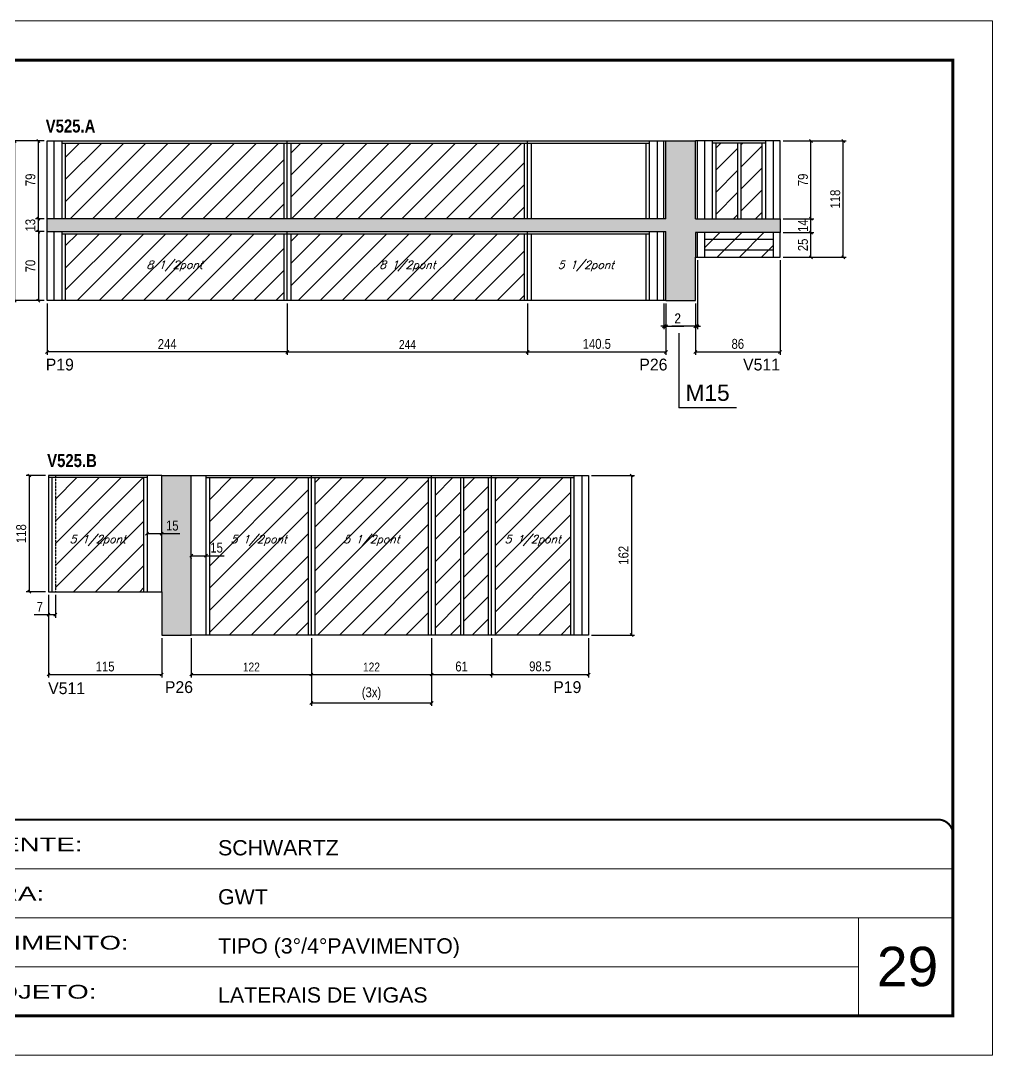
# Model space of a CAD drawing. Extents: x 13154 to 22413, y 1253 to 30260.
# Drawn here: x 13653 to 14639, y 20779 to 21829 of the extents above; entities that cross this region are included whole.
import ezdxf

# ---------------------------------------------------------------- set-up
doc = ezdxf.new("R2010")
doc.units = 0
for name, pattern in [('CONTINUO', [0]), ('DASHED', [0.75, 0.5, -0.25]), ('HIDDEN', [0.375, 0.25, -0.125])]:
    doc.linetypes.add(name, pattern=pattern)
for name, color, linetype in [('5', 5, 'Continuous'), ('COTA', 241, 'Continuous'), ('NOMENCLATURA', 7, 'Continuous'), ('Painéis', 200, 'Continuous'), ('SARR_2.2x7', 40, 'Continuous'), ('SARR_3.5x7', 81, 'Continuous'), ('texto', 7, 'Continuous')]:
    doc.layers.add(name, color=color, linetype=linetype)
for name, color, linetype, lineweight in [('CARIMBO', 255, 'Continuous', 9), ('Folhas', 255, 'Continuous', 9), ('Hachura', 251, 'Continuous', 9), ('SARRAFO DE PRESSAO', 251, 'DASHED', 9)]:
    doc.layers.add(name, color=color, linetype=linetype, lineweight=lineweight)
doc.styles.add('ARIAL', font='arial.ttf')
doc.styles.add('COTA TECNICA', font='techl___.ttf', dxfattribs={"height": 10})
doc.styles.add('COTA TECNICA-50', font='techl___.ttf', dxfattribs={"height": 9})
doc.styles.add('Romans', font='romans.shx')
doc.styles.add('ROMAS860', font='ROMAS860.SHX')
doc.styles.get("Standard").update_dxf_attribs({"font": 'arial.ttf'})
doc.styles.add('TECNICA', font='techb___.ttf', dxfattribs={"height": 10})
doc.styles.add('Tecnologia', font='')
doc.styles.get('Tecnologia').set_extended_font_data('Forgotten Futurist')
doc.dimstyles.new('COTA PAINEL-50', dxfattribs={"dimtxt": 9, "dimasz": 3, "dimexe": 3, "dimexo": 3, "dimgap": 3, "dimtad": 1, "dimdec": 1, "dimzin": 12, "dimdsep": 46, "dimtxsty": 'COTA TECNICA-50', "dimblk1": 'OBLIQUE', "dimblk2": 'OBLIQUE', "dimsah": 1, "dimcen": 0.9, "dimclrd": 4, "dimclre": 4, "dimclrt": 240, "dimadec": 1, "dimazin": 3, "dimtfac": 1, "dimtdec": 1, "dimtmove": 0, "dimatfit": 3, "dimfxl": 1, "dimtolj": 1, "dimtzin": 12, "dimarcsym": 0})
doc.dimstyles.new('PAINEL', dxfattribs={"dimtxt": 10, "dimasz": 3, "dimexe": 3, "dimexo": 3, "dimgap": 3, "dimtad": 1, "dimdec": 1, "dimzin": 12, "dimdsep": 46, "dimtxsty": 'COTA TECNICA', "dimblk1": 'OBLIQUE', "dimblk2": 'OBLIQUE', "dimsah": 1, "dimcen": 0.9, "dimclrd": 4, "dimclre": 4, "dimclrt": 240, "dimadec": 1, "dimazin": 3, "dimtfac": 1, "dimtdec": 1, "dimtmove": 0, "dimatfit": 3, "dimfxl": 1, "dimtolj": 1, "dimtzin": 12, "dimarcsym": 0})

# ---------------------------------------------------------------- blocks, each defined once
blk = doc.blocks.new('9999999999')
at = {"color": 30, "linetype": 'CONTINUO'}
for p, q in [((98564.6, 34379.6), (99584, 34379.6)), ((98564.6, 34329.8), (99488, 34329.8)), ((99584, 34329.8), (99488, 34329.8)), ((99488, 34329.8), (99488, 34230.2)), ((98564.6, 34280), (99488, 34280))]:
    blk.add_line(p, q, dxfattribs=at)
at = {"color": 30, "linetype": 'CONTINUO', "const_width": 2}
blk.add_lwpolyline([(99584, 34230.2), (99584, 34414.4, 0.414214), (99569, 34429.4), (98229, 34429.4, 0.414214), (98214, 34414.4), (98214, 34245.2, 0.414214), (98229, 34230.2), (99584, 34230.2)], format="xyb", dxfattribs=at)
at = {"layer": 'Folhas'}
blk.add_lwpolyline([(98139, 34190.2), (99624, 34190.2), (99624, 35240.2), (98139, 35240.2)], close=True, dxfattribs=at)
at = {"layer": 'Folhas', "color": 30, "const_width": 3}
blk.add_lwpolyline([(98214, 34230.2), (99584, 34230.2), (99584, 35200.2), (98214, 35200.2)], close=True, dxfattribs=at)
at = {"color": 7, "linetype": 'Continuous', "ltscale": 5, "style": 'ARIAL'}
for s, height, p in [('SCHWARTZ', 15.48, (98837.7, 34393.1)), ('GWT', 15.48, (98837.7, 34343.3)), ('TIPO (3°/4°PAVIMENTO)', 15.483, (98837.7, 34293.5)), ('LATERAIS DE VIGAS', 15.483, (98837.7, 34243.7))]:
    blk.add_text(s, height=height, dxfattribs=at).set_placement(p)
at = {"layer": 'Folhas', "color": 7, "style": 'Tecnologia', "width": 1.5}
for s, p in [('CLIENTE:', (98573.7, 34397.2)), ('OBRA:', (98573.7, 34347.3)), ('PAVIMENTO:', (98573.7, 34297.5)), ('PROJETO:', (98573.7, 34247.7))]:
    blk.add_text(s, height=14, dxfattribs=at).set_placement(p)
blk = doc.blocks.new('_Oblique')
at = {"color": 0, "linetype": 'ByBlock', "lineweight": -2}
blk.add_line((-0.5, -0.5), (0.5, 0.5), dxfattribs=at)
blk = doc.blocks.new('*D695')
at = {"layer": 'COTA', "color": 4, "linetype": 'ByBlock', "lineweight": -2, "transparency": 16777216}
for p, q in [((13923.4, 21542.1), (13923.4, 21490)), ((14167.4, 21542.1), (14167.4, 21490)), ((13923.4, 21493), (14167.4, 21493))]:
    blk.add_line(p, q, dxfattribs=at)
at = {"layer": 'Defpoints', "color": 0, "linetype": 'ByBlock', "transparency": 16777216}
for p in [(13923.4, 21545.1), (14167.4, 21545.1), (14167.4, 21493)]:
    blk.add_point(p, dxfattribs=at)
at = {"layer": 'COTA', "color": 4, "linetype": 'ByBlock', "lineweight": -2, "transparency": 16777216, "xscale": 3, "yscale": 3, "zscale": 3, "rotation": 180}
blk.add_blockref('_Oblique', (13923.4, 21493), dxfattribs=at)
at = {"layer": 'COTA', "color": 4, "linetype": 'ByBlock', "lineweight": -2, "transparency": 16777216, "xscale": 3, "yscale": 3, "zscale": 3}
blk.add_blockref('_Oblique', (14167.4, 21493), dxfattribs=at)
at = {"layer": 'COTA', "color": 240, "linetype": 'ByBlock', "transparency": 16777216, "insert": (14045.4, 21500.5), "char_height": 9, "attachment_point": 5, "style": 'COTA TECNICA-50'}
blk.add_mtext('\\A1;244', dxfattribs=at)
blk = doc.blocks.new('*D719')
at = {"layer": 'COTA', "color": 4, "linetype": 'ByBlock', "lineweight": -2, "transparency": 16777216}
for p, q in [((13679.4, 21542.1), (13679.4, 21490)), ((13923.4, 21542.1), (13923.4, 21490)), ((13923.4, 21493), (13679.4, 21493))]:
    blk.add_line(p, q, dxfattribs=at)
at = {"layer": 'Defpoints', "color": 0, "linetype": 'ByBlock', "transparency": 16777216}
for p in [(13679.4, 21545.1), (13923.4, 21545.1), (13679.4, 21493)]:
    blk.add_point(p, dxfattribs=at)
at = {"layer": 'COTA', "color": 4, "linetype": 'ByBlock', "lineweight": -2, "transparency": 16777216, "xscale": 3, "yscale": 3, "zscale": 3, "rotation": 180}
blk.add_blockref('_Oblique', (13679.4, 21493), dxfattribs=at)
at = {"layer": 'COTA', "color": 4, "linetype": 'ByBlock', "lineweight": -2, "transparency": 16777216, "xscale": 3, "yscale": 3, "zscale": 3}
blk.add_blockref('_Oblique', (13923.4, 21493), dxfattribs=at)
at = {"layer": 'COTA', "color": 240, "linetype": 'ByBlock', "transparency": 16777216, "insert": (13801.4, 21501), "char_height": 10, "attachment_point": 5, "style": 'COTA TECNICA'}
blk.add_mtext('\\A1;244', dxfattribs=at)
blk = doc.blocks.new('*D720')
at = {"layer": 'COTA', "color": 4, "linetype": 'ByBlock', "lineweight": -2, "transparency": 16777216}
for p, q in [((14167.4, 21542.1), (14167.4, 21490)), ((14307.9, 21542.1), (14307.9, 21490)), ((14167.4, 21493), (14307.9, 21493))]:
    blk.add_line(p, q, dxfattribs=at)
at = {"layer": 'Defpoints', "color": 0, "linetype": 'ByBlock', "transparency": 16777216}
for p in [(14167.4, 21545.1), (14307.9, 21545.1), (14307.9, 21493)]:
    blk.add_point(p, dxfattribs=at)
at = {"layer": 'COTA', "color": 4, "linetype": 'ByBlock', "lineweight": -2, "transparency": 16777216, "xscale": 3, "yscale": 3, "zscale": 3, "rotation": 180}
blk.add_blockref('_Oblique', (14167.4, 21493), dxfattribs=at)
at = {"layer": 'COTA', "color": 4, "linetype": 'ByBlock', "lineweight": -2, "transparency": 16777216, "xscale": 3, "yscale": 3, "zscale": 3}
blk.add_blockref('_Oblique', (14307.9, 21493), dxfattribs=at)
at = {"layer": 'COTA', "color": 240, "linetype": 'ByBlock', "transparency": 16777216, "insert": (14237.7, 21501.1), "char_height": 10, "attachment_point": 5, "style": 'COTA TECNICA'}
blk.add_mtext('\\A1;140.5', dxfattribs=at)
blk = doc.blocks.new('*D721')
at = {"layer": 'COTA', "color": 4, "lineweight": -2, "transparency": 16777216}
for p, q in [((14423.9, 21586.1), (14423.9, 21490)), ((14337.9, 21542.1), (14337.9, 21490)), ((14337.9, 21493), (14423.9, 21493))]:
    blk.add_line(p, q, dxfattribs=at)
at = {"layer": 'Defpoints', "color": 0, "transparency": 16777216}
for p in [(14423.9, 21589.1), (14337.9, 21545.1), (14423.9, 21493)]:
    blk.add_point(p, dxfattribs=at)
at = {"layer": 'COTA', "color": 4, "lineweight": -2, "transparency": 16777216, "xscale": 3, "yscale": 3, "zscale": 3, "rotation": 180}
blk.add_blockref('_Oblique', (14337.9, 21493), dxfattribs=at)
at = {"layer": 'COTA', "color": 4, "lineweight": -2, "transparency": 16777216, "xscale": 3, "yscale": 3, "zscale": 3}
blk.add_blockref('_Oblique', (14423.9, 21493), dxfattribs=at)
at = {"layer": 'COTA', "color": 240, "transparency": 16777216, "insert": (14380.9, 21501.1), "char_height": 10, "attachment_point": 5, "style": 'COTA TECNICA'}
blk.add_mtext('\\A1;86', dxfattribs=at)
blk = doc.blocks.new('*D699')
at = {"layer": 'COTA', "color": 4, "lineweight": -2, "transparency": 16777216}
for p, q in [((14426.9, 21614.1), (14458.2, 21614.1)), ((14455.2, 21589.1), (14455.2, 21614.1)), ((14426.9, 21589.1), (14458.2, 21589.1))]:
    blk.add_line(p, q, dxfattribs=at)
at = {"layer": 'Defpoints', "color": 0, "transparency": 16777216}
for p in [(14423.9, 21614.1), (14455.2, 21614.1), (14423.9, 21589.1)]:
    blk.add_point(p, dxfattribs=at)
at = {"layer": 'COTA', "color": 4, "lineweight": -2, "transparency": 16777216, "xscale": 3, "yscale": 3, "zscale": 3}
for p, rotation in [((14455.2, 21614.1), 90), ((14455.2, 21589.1), 270)]:
    blk.add_blockref('_Oblique', p, dxfattribs=dict(at, rotation=rotation))
at = {"layer": 'COTA', "color": 240, "transparency": 16777216, "insert": (14447.1, 21601.6), "char_height": 10, "attachment_point": 5, "rotation": 90, "style": 'COTA TECNICA'}
blk.add_mtext('\\A1;25', dxfattribs=at)
blk = doc.blocks.new('*D700')
at = {"layer": 'COTA', "color": 4, "lineweight": -2, "transparency": 16777216}
for p, q in [((14426.9, 21628.1), (14458.2, 21628.1)), ((14455.2, 21614.1), (14455.2, 21628.1)), ((14426.9, 21614.1), (14458.2, 21614.1))]:
    blk.add_line(p, q, dxfattribs=at)
at = {"layer": 'Defpoints', "color": 0, "transparency": 16777216}
for p in [(14423.9, 21628.1), (14455.2, 21628.1), (14423.9, 21614.1)]:
    blk.add_point(p, dxfattribs=at)
at = {"layer": 'COTA', "color": 4, "lineweight": -2, "transparency": 16777216, "xscale": 3, "yscale": 3, "zscale": 3}
for p, rotation in [((14455.2, 21628.1), 90), ((14455.2, 21614.1), 270)]:
    blk.add_blockref('_Oblique', p, dxfattribs=dict(at, rotation=rotation))
at = {"layer": 'COTA', "color": 240, "transparency": 16777216, "insert": (14447.1, 21621.1), "char_height": 10, "attachment_point": 5, "rotation": 90, "style": 'COTA TECNICA'}
blk.add_mtext('\\A1;14', dxfattribs=at)
blk = doc.blocks.new('*D701')
at = {"layer": 'COTA', "color": 4, "lineweight": -2, "transparency": 16777216}
for p, q in [((13676.4, 21615.1), (13667.7, 21615.1)), ((13670.7, 21615.1), (13670.7, 21545.1)), ((13676.4, 21545.1), (13667.7, 21545.1))]:
    blk.add_line(p, q, dxfattribs=at)
at = {"layer": 'Defpoints', "color": 0, "transparency": 16777216}
for p in [(13679.4, 21615.1), (13670.7, 21545.1), (13679.4, 21545.1)]:
    blk.add_point(p, dxfattribs=at)
at = {"layer": 'COTA', "color": 4, "lineweight": -2, "transparency": 16777216, "xscale": 3, "yscale": 3, "zscale": 3}
for p, rotation in [((13670.7, 21615.1), 90), ((13670.7, 21545.1), 270)]:
    blk.add_blockref('_Oblique', p, dxfattribs=dict(at, rotation=rotation))
at = {"layer": 'COTA', "color": 240, "transparency": 16777216, "insert": (13662.6, 21580.1), "char_height": 10, "attachment_point": 5, "rotation": 90, "style": 'COTA TECNICA'}
blk.add_mtext('\\A1;70', dxfattribs=at)
blk = doc.blocks.new('*D702')
at = {"layer": 'COTA', "color": 4, "lineweight": -2, "transparency": 16777216}
for p, q in [((13676.4, 21628.1), (13667.7, 21628.1)), ((13670.7, 21615.1), (13670.7, 21628.1)), ((13676.4, 21615.1), (13667.7, 21615.1))]:
    blk.add_line(p, q, dxfattribs=at)
at = {"layer": 'Defpoints', "color": 0, "transparency": 16777216}
for p in [(13670.7, 21628.1), (13679.4, 21628.1), (13679.4, 21615.1)]:
    blk.add_point(p, dxfattribs=at)
at = {"layer": 'COTA', "color": 4, "lineweight": -2, "transparency": 16777216, "xscale": 3, "yscale": 3, "zscale": 3}
for p, rotation in [((13670.7, 21628.1), 90), ((13670.7, 21615.1), 270)]:
    blk.add_blockref('_Oblique', p, dxfattribs=dict(at, rotation=rotation))
at = {"layer": 'COTA', "color": 240, "transparency": 16777216, "insert": (13662.5, 21621.6), "char_height": 10, "attachment_point": 5, "rotation": 90, "style": 'COTA TECNICA'}
blk.add_mtext('\\A1;13', dxfattribs=at)
blk = doc.blocks.new('*D703')
at = {"layer": 'COTA', "color": 4, "lineweight": -2, "transparency": 16777216}
for p, q in [((14426.9, 21707.1), (14458.2, 21707.1)), ((14455.2, 21628.1), (14455.2, 21707.1)), ((14426.9, 21628.1), (14458.2, 21628.1))]:
    blk.add_line(p, q, dxfattribs=at)
at = {"layer": 'Defpoints', "color": 0, "transparency": 16777216}
for p in [(14423.9, 21707.1), (14455.2, 21707.1), (14423.9, 21628.1)]:
    blk.add_point(p, dxfattribs=at)
at = {"layer": 'COTA', "color": 4, "lineweight": -2, "transparency": 16777216, "xscale": 3, "yscale": 3, "zscale": 3}
for p, rotation in [((14455.2, 21707.1), 90), ((14455.2, 21628.1), 270)]:
    blk.add_blockref('_Oblique', p, dxfattribs=dict(at, rotation=rotation))
at = {"layer": 'COTA', "color": 240, "transparency": 16777216, "insert": (14447.1, 21667.6), "char_height": 10, "attachment_point": 5, "rotation": 90, "style": 'COTA TECNICA'}
blk.add_mtext('\\A1;79', dxfattribs=at)
blk = doc.blocks.new('*D704')
at = {"layer": 'COTA', "color": 4, "lineweight": -2, "transparency": 16777216}
for p, q in [((14426.9, 21707.1), (14491, 21707.1)), ((14488, 21589.1), (14488, 21707.1)), ((14426.9, 21589.1), (14491, 21589.1))]:
    blk.add_line(p, q, dxfattribs=at)
at = {"layer": 'Defpoints', "color": 0, "transparency": 16777216}
for p in [(14423.9, 21707.1), (14488, 21707.1), (14423.9, 21589.1)]:
    blk.add_point(p, dxfattribs=at)
at = {"layer": 'COTA', "color": 4, "lineweight": -2, "transparency": 16777216, "xscale": 3, "yscale": 3, "zscale": 3}
for p, rotation in [((14488, 21707.1), 90), ((14488, 21589.1), 270)]:
    blk.add_blockref('_Oblique', p, dxfattribs=dict(at, rotation=rotation))
at = {"layer": 'COTA', "color": 240, "transparency": 16777216, "insert": (14479.9, 21648.1), "char_height": 10, "attachment_point": 5, "rotation": 90, "style": 'COTA TECNICA'}
blk.add_mtext('\\A1;118', dxfattribs=at)
blk = doc.blocks.new('*D705')
at = {"layer": 'COTA', "color": 4, "lineweight": -2, "transparency": 16777216}
for p, q in [((14305.9, 21542.1), (14305.9, 21516.1)), ((14307.9, 21542.1), (14307.9, 21516.1)), ((14305.9, 21519.1), (14302.9, 21519.1)), ((14305.9, 21519.1), (14307.9, 21519.1)), ((14307.9, 21519.1), (14326, 21519.1))]:
    blk.add_line(p, q, dxfattribs=at)
at = {"layer": 'Defpoints', "color": 0, "transparency": 16777216}
for p in [(14305.9, 21545.1), (14307.9, 21545.1), (14307.9, 21519.1)]:
    blk.add_point(p, dxfattribs=at)
at = {"layer": 'COTA', "color": 4, "lineweight": -2, "transparency": 16777216, "xscale": 3, "yscale": 3, "zscale": 3}
blk.add_blockref('_Oblique', (14305.9, 21519.1), dxfattribs=at)
at = {"layer": 'COTA', "color": 4, "lineweight": -2, "transparency": 16777216, "xscale": 3, "yscale": 3, "zscale": 3, "rotation": 180}
blk.add_blockref('_Oblique', (14307.9, 21519.1), dxfattribs=at)
at = {"layer": 'COTA', "color": 240, "transparency": 16777216, "insert": (14320, 21527.1), "char_height": 10, "attachment_point": 5, "style": 'COTA TECNICA'}
blk.add_mtext('\\A1;2', dxfattribs=at)
blk = doc.blocks.new('*D706')
at = {"layer": 'COTA', "color": 4, "lineweight": -2, "transparency": 16777216}
for p, q in [((14339.9, 21586.1), (14339.9, 21516.1)), ((14337.9, 21542.1), (14337.9, 21516.1)), ((14337.9, 21519.1), (14313.8, 21519.1)), ((14339.9, 21519.1), (14337.9, 21519.1)), ((14339.9, 21519.1), (14342.9, 21519.1))]:
    blk.add_line(p, q, dxfattribs=at)
at = {"layer": 'Defpoints', "color": 0, "transparency": 16777216}
for p in [(14339.9, 21589.1), (14337.9, 21545.1), (14337.9, 21519.1)]:
    blk.add_point(p, dxfattribs=at)
at = {"layer": 'COTA', "color": 4, "lineweight": -2, "transparency": 16777216, "xscale": 3, "yscale": 3, "zscale": 3}
blk.add_blockref('_Oblique', (14337.9, 21519.1), dxfattribs=at)
at = {"layer": 'COTA', "color": 4, "lineweight": -2, "transparency": 16777216, "xscale": 3, "yscale": 3, "zscale": 3, "rotation": 180}
blk.add_blockref('_Oblique', (14339.9, 21519.1), dxfattribs=at)
at = {"layer": 'COTA', "color": 240, "transparency": 16777216, "insert": (14319.8, 21527.1), "char_height": 10, "attachment_point": 5, "style": 'COTA TECNICA'}
blk.add_mtext('\\A1;2', dxfattribs=at)
blk = doc.blocks.new('*D707')
at = {"layer": 'COTA', "color": 4, "lineweight": -2, "transparency": 16777216}
for p, q in [((13680.9, 21246.6), (13680.9, 21162.6)), ((13795.9, 21202.6), (13795.9, 21162.6)), ((13680.9, 21165.6), (13795.9, 21165.6))]:
    blk.add_line(p, q, dxfattribs=at)
at = {"layer": 'Defpoints', "color": 0, "transparency": 16777216}
for p in [(13680.9, 21249.6), (13795.9, 21205.6), (13795.9, 21165.6)]:
    blk.add_point(p, dxfattribs=at)
at = {"layer": 'COTA', "color": 4, "lineweight": -2, "transparency": 16777216, "xscale": 3, "yscale": 3, "zscale": 3, "rotation": 180}
blk.add_blockref('_Oblique', (13680.9, 21165.6), dxfattribs=at)
at = {"layer": 'COTA', "color": 4, "lineweight": -2, "transparency": 16777216, "xscale": 3, "yscale": 3, "zscale": 3}
blk.add_blockref('_Oblique', (13795.9, 21165.6), dxfattribs=at)
at = {"layer": 'COTA', "color": 240, "transparency": 16777216, "insert": (13738.4, 21173.7), "char_height": 10, "attachment_point": 5, "style": 'COTA TECNICA'}
blk.add_mtext('\\A1;115', dxfattribs=at)
blk = doc.blocks.new('*D708')
at = {"layer": 'COTA', "color": 4, "lineweight": -2, "transparency": 16777216}
for p, q in [((13680.9, 21246.6), (13680.9, 21223.2)), ((13687.9, 21246.6), (13687.9, 21223.2)), ((13680.9, 21226.2), (13666.2, 21226.2)), ((13687.9, 21226.2), (13680.9, 21226.2))]:
    blk.add_line(p, q, dxfattribs=at)
at = {"layer": 'Defpoints', "color": 0, "transparency": 16777216}
for p in [(13680.9, 21249.6), (13687.9, 21249.6), (13680.9, 21226.2)]:
    blk.add_point(p, dxfattribs=at)
at = {"layer": 'COTA', "color": 4, "lineweight": -2, "transparency": 16777216, "xscale": 3, "yscale": 3, "zscale": 3, "rotation": 180}
blk.add_blockref('_Oblique', (13680.9, 21226.2), dxfattribs=at)
at = {"layer": 'COTA', "color": 4, "lineweight": -2, "transparency": 16777216, "xscale": 3, "yscale": 3, "zscale": 3}
blk.add_blockref('_Oblique', (13687.9, 21226.2), dxfattribs=at)
at = {"layer": 'COTA', "color": 240, "transparency": 16777216, "insert": (13672.1, 21234.3), "char_height": 10, "attachment_point": 5, "style": 'COTA TECNICA'}
blk.add_mtext('\\A1;7', dxfattribs=at)
blk = doc.blocks.new('*D709')
at = {"layer": 'COTA', "color": 4, "lineweight": -2, "transparency": 16777216}
for p, q in [((13677.9, 21367.6), (13658.3, 21367.6)), ((13661.3, 21367.6), (13661.3, 21249.6)), ((13677.9, 21249.6), (13658.3, 21249.6))]:
    blk.add_line(p, q, dxfattribs=at)
at = {"layer": 'Defpoints', "color": 0, "transparency": 16777216}
for p in [(13680.9, 21367.6), (13661.3, 21249.6), (13680.9, 21249.6)]:
    blk.add_point(p, dxfattribs=at)
at = {"layer": 'COTA', "color": 4, "lineweight": -2, "transparency": 16777216, "xscale": 3, "yscale": 3, "zscale": 3}
for p, rotation in [((13661.3, 21367.6), 90), ((13661.3, 21249.6), 270)]:
    blk.add_blockref('_Oblique', p, dxfattribs=dict(at, rotation=rotation))
at = {"layer": 'COTA', "color": 240, "transparency": 16777216, "insert": (13653.2, 21308.6), "char_height": 10, "attachment_point": 5, "rotation": 90, "style": 'COTA TECNICA'}
blk.add_mtext('\\A1;118', dxfattribs=at)
blk = doc.blocks.new('*D710')
at = {"layer": 'COTA', "color": 4, "linetype": 'ByBlock', "lineweight": -2, "transparency": 16777216}
for p, q in [((13825.9, 21202.6), (13825.9, 21162.6)), ((13947.9, 21202.6), (13947.9, 21162.6)), ((13825.9, 21165.6), (13947.9, 21165.6))]:
    blk.add_line(p, q, dxfattribs=at)
at = {"layer": 'Defpoints', "color": 0, "linetype": 'ByBlock', "transparency": 16777216}
for p in [(13825.9, 21205.6), (13947.9, 21205.6), (13947.9, 21165.6)]:
    blk.add_point(p, dxfattribs=at)
at = {"layer": 'COTA', "color": 4, "linetype": 'ByBlock', "lineweight": -2, "transparency": 16777216, "xscale": 3, "yscale": 3, "zscale": 3, "rotation": 180}
blk.add_blockref('_Oblique', (13825.9, 21165.6), dxfattribs=at)
at = {"layer": 'COTA', "color": 4, "linetype": 'ByBlock', "lineweight": -2, "transparency": 16777216, "xscale": 3, "yscale": 3, "zscale": 3}
blk.add_blockref('_Oblique', (13947.9, 21165.6), dxfattribs=at)
at = {"layer": 'COTA', "color": 240, "linetype": 'ByBlock', "transparency": 16777216, "insert": (13886.9, 21173.2), "char_height": 9, "attachment_point": 5, "style": 'COTA TECNICA-50'}
blk.add_mtext('\\A1;122', dxfattribs=at)
blk = doc.blocks.new('*D711')
at = {"layer": 'COTA', "color": 4, "linetype": 'ByBlock', "lineweight": -2, "transparency": 16777216}
for p, q in [((13947.9, 21202.6), (13947.9, 21162.6)), ((14069.9, 21202.6), (14069.9, 21162.6)), ((13947.9, 21165.6), (14069.9, 21165.6))]:
    blk.add_line(p, q, dxfattribs=at)
at = {"layer": 'Defpoints', "color": 0, "linetype": 'ByBlock', "transparency": 16777216}
for p in [(13947.9, 21205.6), (14069.9, 21205.6), (14069.9, 21165.6)]:
    blk.add_point(p, dxfattribs=at)
at = {"layer": 'COTA', "color": 4, "linetype": 'ByBlock', "lineweight": -2, "transparency": 16777216, "xscale": 3, "yscale": 3, "zscale": 3, "rotation": 180}
blk.add_blockref('_Oblique', (13947.9, 21165.6), dxfattribs=at)
at = {"layer": 'COTA', "color": 4, "linetype": 'ByBlock', "lineweight": -2, "transparency": 16777216, "xscale": 3, "yscale": 3, "zscale": 3}
blk.add_blockref('_Oblique', (14069.9, 21165.6), dxfattribs=at)
at = {"layer": 'COTA', "color": 240, "linetype": 'ByBlock', "transparency": 16777216, "insert": (14008.9, 21173.2), "char_height": 9, "attachment_point": 5, "style": 'COTA TECNICA-50'}
blk.add_mtext('\\A1;122', dxfattribs=at)
blk = doc.blocks.new('*D712')
at = {"layer": 'COTA', "color": 4, "lineweight": -2, "transparency": 16777216}
for p, q in [((14069.9, 21202.6), (14069.9, 21162.6)), ((14130.9, 21202.6), (14130.9, 21162.6)), ((14069.9, 21165.6), (14130.9, 21165.6))]:
    blk.add_line(p, q, dxfattribs=at)
at = {"layer": 'Defpoints', "color": 0, "transparency": 16777216}
for p in [(14069.9, 21205.6), (14130.9, 21205.6), (14130.9, 21165.6)]:
    blk.add_point(p, dxfattribs=at)
at = {"layer": 'COTA', "color": 4, "lineweight": -2, "transparency": 16777216, "xscale": 3, "yscale": 3, "zscale": 3, "rotation": 180}
blk.add_blockref('_Oblique', (14069.9, 21165.6), dxfattribs=at)
at = {"layer": 'COTA', "color": 4, "lineweight": -2, "transparency": 16777216, "xscale": 3, "yscale": 3, "zscale": 3}
blk.add_blockref('_Oblique', (14130.9, 21165.6), dxfattribs=at)
at = {"layer": 'COTA', "color": 240, "transparency": 16777216, "insert": (14100.4, 21173.7), "char_height": 10, "attachment_point": 5, "style": 'COTA TECNICA'}
blk.add_mtext('\\A1;61', dxfattribs=at)
blk = doc.blocks.new('*D713')
at = {"layer": 'COTA', "color": 4, "lineweight": -2, "transparency": 16777216}
for p, q in [((13947.9, 21202.6), (13947.9, 21133.8)), ((14069.9, 21202.6), (14069.9, 21133.8)), ((13947.9, 21136.8), (14069.9, 21136.8))]:
    blk.add_line(p, q, dxfattribs=at)
at = {"layer": 'Defpoints', "color": 0, "transparency": 16777216}
for p in [(13947.9, 21205.6), (14069.9, 21205.6), (14069.9, 21136.8)]:
    blk.add_point(p, dxfattribs=at)
at = {"layer": 'COTA', "color": 4, "lineweight": -2, "transparency": 16777216, "xscale": 3, "yscale": 3, "zscale": 3, "rotation": 180}
blk.add_blockref('_Oblique', (13947.9, 21136.8), dxfattribs=at)
at = {"layer": 'COTA', "color": 4, "lineweight": -2, "transparency": 16777216, "xscale": 3, "yscale": 3, "zscale": 3}
blk.add_blockref('_Oblique', (14069.9, 21136.8), dxfattribs=at)
at = {"layer": 'COTA', "color": 240, "transparency": 16777216, "insert": (14008.9, 21146.1), "char_height": 10, "attachment_point": 5, "style": 'COTA TECNICA'}
blk.add_mtext('\\A1;(3x)', dxfattribs=at)
blk = doc.blocks.new('*D714')
at = {"layer": 'COTA', "color": 4, "lineweight": -2, "transparency": 16777216}
for p, q in [((14130.9, 21202.6), (14130.9, 21162.6)), ((14229.4, 21202.6), (14229.4, 21162.6)), ((14130.9, 21165.6), (14229.4, 21165.6))]:
    blk.add_line(p, q, dxfattribs=at)
at = {"layer": 'Defpoints', "color": 0, "transparency": 16777216}
for p in [(14130.9, 21205.6), (14229.4, 21205.6), (14229.4, 21165.6)]:
    blk.add_point(p, dxfattribs=at)
at = {"layer": 'COTA', "color": 4, "lineweight": -2, "transparency": 16777216, "xscale": 3, "yscale": 3, "zscale": 3, "rotation": 180}
blk.add_blockref('_Oblique', (14130.9, 21165.6), dxfattribs=at)
at = {"layer": 'COTA', "color": 4, "lineweight": -2, "transparency": 16777216, "xscale": 3, "yscale": 3, "zscale": 3}
blk.add_blockref('_Oblique', (14229.4, 21165.6), dxfattribs=at)
at = {"layer": 'COTA', "color": 240, "transparency": 16777216, "insert": (14180.2, 21173.8), "char_height": 10, "attachment_point": 5, "style": 'COTA TECNICA'}
blk.add_mtext('\\A1;98.5', dxfattribs=at)
blk = doc.blocks.new('*D715')
at = {"layer": 'COTA', "color": 4, "lineweight": -2, "transparency": 16777216}
for p, q in [((13780.9, 21308.6), (13795.9, 21308.6)), ((13795.9, 21308.6), (13814.3, 21308.6))]:
    blk.add_line(p, q, dxfattribs=at)
at = {"layer": 'Defpoints', "color": 0, "transparency": 16777216}
for p in [(13780.9, 21308.6), (13795.9, 21308.6), (13795.9, 21308.6)]:
    blk.add_point(p, dxfattribs=at)
at = {"layer": 'COTA', "color": 4, "lineweight": -2, "transparency": 16777216, "xscale": 3, "yscale": 3, "zscale": 3, "rotation": 180}
blk.add_blockref('_Oblique', (13780.9, 21308.6), dxfattribs=at)
at = {"layer": 'COTA', "color": 4, "lineweight": -2, "transparency": 16777216, "xscale": 3, "yscale": 3, "zscale": 3}
blk.add_blockref('_Oblique', (13795.9, 21308.6), dxfattribs=at)
at = {"layer": 'COTA', "color": 240, "transparency": 16777216, "insert": (13806.6, 21316.7), "char_height": 10, "attachment_point": 5, "style": 'COTA TECNICA'}
blk.add_mtext('\\A1;15', dxfattribs=at)
blk = doc.blocks.new('*D716')
at = {"layer": 'COTA', "color": 4, "lineweight": -2, "transparency": 16777216}
for p, q in [((13825.9, 21286.2), (13840.9, 21286.2)), ((13825.9, 21283.6), (13825.9, 21283.2)), ((13840.9, 21286.2), (13859.3, 21286.2))]:
    blk.add_line(p, q, dxfattribs=at)
at = {"layer": 'Defpoints', "color": 0, "transparency": 16777216}
for p in [(13825.9, 21286.6), (13840.9, 21286.2), (13840.9, 21286.2)]:
    blk.add_point(p, dxfattribs=at)
at = {"layer": 'COTA', "color": 4, "lineweight": -2, "transparency": 16777216, "xscale": 3, "yscale": 3, "zscale": 3, "rotation": 180}
blk.add_blockref('_Oblique', (13825.9, 21286.2), dxfattribs=at)
at = {"layer": 'COTA', "color": 4, "lineweight": -2, "transparency": 16777216, "xscale": 3, "yscale": 3, "zscale": 3}
blk.add_blockref('_Oblique', (13840.9, 21286.2), dxfattribs=at)
at = {"layer": 'COTA', "color": 240, "transparency": 16777216, "insert": (13851.6, 21294.3), "char_height": 10, "attachment_point": 5, "style": 'COTA TECNICA'}
blk.add_mtext('\\A1;15', dxfattribs=at)
blk = doc.blocks.new('*D723')
at = {"layer": 'COTA', "color": 4, "lineweight": -2, "transparency": 16777216}
for p, q in [((14232.4, 21367.6), (14276, 21367.6)), ((14273, 21367.6), (14273, 21205.6)), ((14232.4, 21205.6), (14276, 21205.6))]:
    blk.add_line(p, q, dxfattribs=at)
at = {"layer": 'Defpoints', "color": 0, "transparency": 16777216}
for p in [(14229.4, 21367.6), (14229.4, 21205.6), (14273, 21205.6)]:
    blk.add_point(p, dxfattribs=at)
at = {"layer": 'COTA', "color": 4, "lineweight": -2, "transparency": 16777216, "xscale": 3, "yscale": 3, "zscale": 3}
for p, rotation in [((14273, 21367.6), 90), ((14273, 21205.6), 270)]:
    blk.add_blockref('_Oblique', p, dxfattribs=dict(at, rotation=rotation))
at = {"layer": 'COTA', "color": 240, "transparency": 16777216, "insert": (14264.9, 21286.6), "char_height": 10, "attachment_point": 5, "rotation": 90, "style": 'COTA TECNICA'}
blk.add_mtext('\\A1;162', dxfattribs=at)
blk = doc.blocks.new('*D724')
at = {"layer": 'COTA', "color": 4, "lineweight": -2, "transparency": 16777216}
for p, q in [((13676.4, 21707.1), (13643.6, 21707.1)), ((13646.6, 21545.1), (13646.6, 21707.1)), ((13676.4, 21545.1), (13643.6, 21545.1))]:
    blk.add_line(p, q, dxfattribs=at)
at = {"layer": 'Defpoints', "color": 0, "transparency": 16777216}
for p in [(13646.6, 21707.1), (13679.4, 21707.1), (13679.4, 21545.1)]:
    blk.add_point(p, dxfattribs=at)
at = {"layer": 'COTA', "color": 4, "lineweight": -2, "transparency": 16777216, "xscale": 3, "yscale": 3, "zscale": 3}
for p, rotation in [((13646.6, 21707.1), 90), ((13646.6, 21545.1), 270)]:
    blk.add_blockref('_Oblique', p, dxfattribs=dict(at, rotation=rotation))
at = {"layer": 'COTA', "color": 240, "transparency": 16777216, "insert": (13638.5, 21626.1), "char_height": 10, "attachment_point": 5, "rotation": 90, "style": 'COTA TECNICA'}
blk.add_mtext('\\A1;162', dxfattribs=at)
blk = doc.blocks.new('*D725')
at = {"layer": 'COTA', "color": 4, "lineweight": -2, "transparency": 16777216}
for p, q in [((13676.4, 21707.1), (13667.7, 21707.1)), ((13670.7, 21628.1), (13670.7, 21707.1)), ((13676.4, 21628.1), (13667.7, 21628.1))]:
    blk.add_line(p, q, dxfattribs=at)
at = {"layer": 'Defpoints', "color": 0, "transparency": 16777216}
for p in [(13670.7, 21707.1), (13679.4, 21707.1), (13679.4, 21628.1)]:
    blk.add_point(p, dxfattribs=at)
at = {"layer": 'COTA', "color": 4, "lineweight": -2, "transparency": 16777216, "xscale": 3, "yscale": 3, "zscale": 3}
for p, rotation in [((13670.7, 21707.1), 90), ((13670.7, 21628.1), 270)]:
    blk.add_blockref('_Oblique', p, dxfattribs=dict(at, rotation=rotation))
at = {"layer": 'COTA', "color": 240, "transparency": 16777216, "insert": (13662.6, 21667.6), "char_height": 10, "attachment_point": 5, "rotation": 90, "style": 'COTA TECNICA'}
blk.add_mtext('\\A1;79', dxfattribs=at)

msp = doc.modelspace()

# ---------------------------------------------------------------- hatches: boundary and pattern name
at = {"layer": 'COTA'}
h = msp.add_hatch(dxfattribs=at)
h.set_pattern_fill('AR-CONC', color=256, scale=0.03)
h.set_pattern_definition([(50, (-3169.787, 0), (5.4655401, -0.4781726), [0.5715, -6.2865]), (355, (-3169.787, 0), (-1.0573026, 5.7317054), [0.4572, -5.0292175]), (100.451445, (-3169.3316, -0.04), (4.4082374, 5.2535326), [0.4857003, -5.3427073]), (46.1842, (-3169.787, 1.524), (8.1323712, -1.2612698), [0.85725, -9.42975]), (96.635558, (-3169.109, 1.419), (7.122124, 7.4227837), [0.7285507, -8.0140682]), (351.18415, (-3169.787, 1.524), (7.122124, 7.4227837), [0.685799, -7.543792]), (21, (-3169.025, 1.143), (4.54843174, -3.06795595), [0.5715, -6.2865]), (326, (-3169.025, 1.143), (1.8540609, 5.525639), [0.4572, -5.0292]), (71.451445, (-3168.646, 0.8873), (6.4024926, 2.4576831), [0.4857003, -5.3426981]), (37.5, (-3169.787, 0), (0.0926581, 2.53665117), [0, -4.96824, 0, -5.1054, 0, -5.04825]), (7.5, (-3169.787, 0), (2.00458988, 3.00541724), [0, -2.91084, 0, -4.85394, 0, -1.92405]), (327.5, (-3171.4863, 0), (4.06771786, -0.17186232), [0, -1.905, 0, -5.9436, 0, -7.8867]), (317.5, (-3172.2483, 0), (4.44387544, 0.76279473), [0, -2.4765, 0, -3.94716, 0, -5.6007])])
h.paths.add_polyline_path([(14307.93, 21615.14), (14307.93, 21545.14), (14337.93, 21545.14), (14337.93, 21589.14), (14337.93, 21614.14), (14423.93, 21614.14), (14423.93, 21628.14), (14337.93, 21628.14), (14337.93, 21707.14), (14307.93, 21707.14), (14307.93, 21628.14), (13679.43, 21628.14), (13679.43, 21615.14)])
h = msp.add_hatch(dxfattribs=at)
h.set_pattern_fill('AR-CONC', color=256, scale=0.03)
h.set_pattern_definition([(50, (-3169.787, -47.834), (5.4655401, -0.4781726), [0.5715, -6.2865]), (355, (-3169.787, -47.834), (-1.0573026, 5.7317054), [0.4572, -5.0292175]), (100.451445, (-3169.3316, -47.874), (4.4082374, 5.2535326), [0.4857003, -5.3427073]), (46.1842, (-3169.787, -46.31), (8.1323712, -1.2612698), [0.85725, -9.42975]), (96.635558, (-3169.109, -46.415), (7.122124, 7.4227837), [0.7285507, -8.0140682]), (351.18415, (-3169.787, -46.31), (7.122124, 7.4227837), [0.685799, -7.543792]), (21, (-3169.025, -46.691), (4.54843174, -3.06795595), [0.5715, -6.2865]), (326, (-3169.025, -46.691), (1.8540609, 5.525639), [0.4572, -5.0292]), (71.451445, (-3168.646, -46.947), (6.4024926, 2.4576831), [0.4857003, -5.3426981]), (37.5, (-3169.787, -47.8342), (0.0926581, 2.53665117), [0, -4.96824, 0, -5.1054, 0, -5.04825]), (7.5, (-3169.787, -47.8342), (2.00458988, 3.00541724), [0, -2.91084, 0, -4.85394, 0, -1.92405]), (327.5, (-3171.4863, -47.8342), (4.06771786, -0.17186232), [0, -1.905, 0, -5.9436, 0, -7.8867]), (317.5, (-3172.2483, -47.8342), (4.44387544, 0.76279473), [0, -2.4765, 0, -3.94716, 0, -5.6007])])
h.paths.add_polyline_path([(13825.93, 21367.62), (13795.93, 21367.62), (13795.93, 21249.62), (13795.93, 21205.62), (13825.93, 21205.62)])
at = {"layer": 'Hachura', "linetype": 'ByBlock'}
h = msp.add_hatch(dxfattribs=at)
h.set_pattern_fill('ANSI31', color=256, scale=5)
h.paths.add_polyline_path([(13697.93, 21704.94), (13697.93, 21628.14), (13919.93, 21628.14), (13919.93, 21704.94)])
h.paths.add_polyline_path([(13919.93, 21545.14), (13919.93, 21612.94), (13697.93, 21612.94), (13697.93, 21545.14)])
h.paths.add_polyline_path([(13926.93, 21612.94), (13926.93, 21545.14), (14163.93, 21545.14), (14163.93, 21612.94)])
h.paths.add_polyline_path([(13926.93, 21704.94), (13926.93, 21628.14), (14163.93, 21628.14), (14163.93, 21704.94)])
h.paths.add_polyline_path([(14358.43, 21628.14), (14380.64, 21628.14), (14380.64, 21704.94), (14358.43, 21704.94)])
h.paths.add_polyline_path([(14405.43, 21704.94), (14384.14, 21704.94), (14384.14, 21628.14), (14405.43, 21628.14)])
h.paths.add_polyline_path([(14346.93, 21596.14), (14346.93, 21589.14), (14416.93, 21589.14), (14416.93, 21596.14)])
h.paths.add_polyline_path([(14346.93, 21607.14), (14346.93, 21596.14), (14416.93, 21596.14), (14416.93, 21607.14)])
h.paths.add_polyline_path([(14416.93, 21607.14), (14416.93, 21614.14), (14346.93, 21614.14), (14346.93, 21607.14)])
h = msp.add_hatch(dxfattribs=at)
h.set_pattern_fill('ANSI31', color=256, scale=5)
h.paths.add_polyline_path([(13687.93, 21365.42), (13687.93, 21249.62), (13777.43, 21249.62), (13777.43, 21365.42)])
h.paths.add_polyline_path([(13844.42, 21365.42), (13844.42, 21205.62), (13944.43, 21205.62), (13944.43, 21365.42)])
h.paths.add_polyline_path([(13951.43, 21205.62), (14066.43, 21205.62), (14066.43, 21365.42), (13951.43, 21365.42)])
h.paths.add_polyline_path([(14073.43, 21205.62), (14099.26, 21205.62), (14099.26, 21365.42), (14073.43, 21365.42)])
h.paths.add_polyline_path([(14102.76, 21205.62), (14127.43, 21205.62), (14127.43, 21365.42), (14102.76, 21365.42)])
h.paths.add_polyline_path([(14134.43, 21205.62), (14210.93, 21205.62), (14210.93, 21365.42), (14134.43, 21365.42)])

# ---------------------------------------------------------------- linework, layer by layer
at = {"layer": 'COTA'}
for p, q in [((14307.93, 21707.14), (14337.93, 21707.14)), ((14423.93, 21628.14), (14423.93, 21614.14)), ((14337.93, 21545.14), (14337.93, 21589.14)), ((14307.93, 21545.14), (14337.93, 21545.14)), ((13795.93, 21367.62), (13825.93, 21367.62)), ((13795.93, 21249.62), (13795.93, 21205.62)), ((13795.93, 21205.62), (13825.93, 21205.62))]:
    msp.add_line(p, q, dxfattribs=at)
at = {"layer": 'COTA', "linetype": 'ByBlock'}
msp.add_line((13679.43, 21615.14), (13679.43, 21628.14), dxfattribs=at)
at = {"layer": 'NOMENCLATURA', "linetype": 'Continuous'}
for p in [(14320.92, 21511.9), (14379.47, 21436.14)]:
    msp.add_line(p, (14320.92, 21436.14), dxfattribs=at)
at = {"layer": 'Painéis', "linetype": 'Continuous'}
for p, q in [((13679.43, 21628.14), (13679.43, 21707.14)), ((13679.43, 21707.14), (14307.93, 21707.14)), ((13923.43, 21628.14), (13923.43, 21707.14)), ((14167.43, 21628.14), (14167.43, 21707.14)), ((14305.93, 21628.14), (14305.93, 21707.14)), ((14307.93, 21628.14), (14307.93, 21707.14)), ((14423.93, 21707.14), (14337.93, 21707.14)), ((14337.93, 21628.14), (14337.93, 21707.14)), ((14339.93, 21628.14), (14339.93, 21707.14)), ((14423.93, 21628.14), (14423.93, 21707.14)), ((14307.93, 21628.14), (13679.43, 21628.14)), ((14337.93, 21628.14), (14423.93, 21628.14)), ((13679.43, 21545.14), (13679.43, 21615.14)), ((13679.43, 21615.14), (14307.93, 21615.14)), ((13923.43, 21545.14), (13923.43, 21615.14)), ((14167.43, 21545.14), (14167.43, 21615.14)), ((14305.93, 21545.14), (14305.93, 21615.14)), ((14307.93, 21545.14), (14307.93, 21615.14)), ((14423.93, 21614.14), (14337.93, 21614.14)), ((14337.93, 21614.14), (14337.93, 21589.14)), ((14339.93, 21589.14), (14339.93, 21614.14)), ((14423.93, 21589.14), (14423.93, 21614.14)), ((14337.93, 21589.14), (14423.93, 21589.14)), ((14307.93, 21545.14), (13679.43, 21545.14)), ((13795.93, 21367.62), (13680.93, 21367.62)), ((13680.93, 21367.62), (13680.93, 21249.62)), ((13795.93, 21249.62), (13795.93, 21367.62)), ((13825.93, 21205.62), (13825.93, 21367.62)), ((13825.93, 21367.62), (14229.43, 21367.62)), ((13947.93, 21205.62), (13947.93, 21367.62)), ((14069.93, 21205.62), (14069.93, 21367.62)), ((14130.93, 21205.62), (14130.93, 21367.62)), ((14229.43, 21367.62), (14229.43, 21205.62)), ((13680.93, 21249.62), (13795.93, 21249.62)), ((14229.43, 21205.62), (13825.93, 21205.62))]:
    msp.add_line(p, q, dxfattribs=at)
at = {"layer": 'SARR_2.2x7', "linetype": 'Continuous'}
for p, q in [((13686.43, 21707.14), (13686.43, 21628.14)), ((13694.43, 21704.94), (13923.43, 21704.94)), ((13923.43, 21704.94), (14167.43, 21704.94)), ((14167.43, 21704.94), (14290.93, 21704.94)), ((14298.93, 21707.14), (14298.93, 21628.14)), ((14346.93, 21707.14), (14346.93, 21628.14)), ((14408.93, 21704.94), (14354.93, 21704.94)), ((14416.93, 21707.14), (14416.93, 21628.14)), ((13686.43, 21615.14), (13686.43, 21545.14)), ((13694.43, 21612.94), (13923.43, 21612.94)), ((13923.43, 21612.94), (14167.43, 21612.94)), ((14167.43, 21612.94), (14290.93, 21612.94)), ((14298.93, 21615.14), (14298.93, 21545.14)), ((14346.93, 21614.14), (14346.93, 21589.14)), ((14416.93, 21614.14), (14416.93, 21589.14)), ((14416.93, 21607.14), (14346.93, 21607.14)), ((14416.93, 21596.14), (14346.93, 21596.14)), ((14222.43, 21367.62), (14222.43, 21205.62)), ((13780.93, 21365.42), (13680.93, 21365.42)), ((13840.92, 21365.42), (13947.93, 21365.42)), ((13947.93, 21365.42), (14069.93, 21365.42)), ((14069.93, 21365.42), (14130.93, 21365.42)), ((14130.93, 21365.42), (14214.43, 21365.42))]:
    msp.add_line(p, q, dxfattribs=at)
at = {"layer": 'SARR_2.2x7', "linetype": 'HIDDEN'}
msp.add_line((13687.93, 21367.62), (13687.93, 21249.62), dxfattribs=at)
at = {"layer": 'SARR_3.5x7'}
for p, q in [((13694.43, 21707.14), (13694.43, 21628.14)), ((13697.93, 21704.94), (13697.93, 21628.14)), ((13919.93, 21704.94), (13919.93, 21628.14)), ((13926.93, 21704.94), (13926.93, 21628.14)), ((14163.93, 21704.94), (14163.93, 21628.14)), ((14170.93, 21704.94), (14170.93, 21628.14)), ((14287.43, 21704.94), (14287.43, 21628.14)), ((14290.93, 21707.14), (14290.93, 21628.14)), ((14354.93, 21707.14), (14354.93, 21628.14)), ((14358.43, 21704.94), (14358.43, 21628.14)), ((14380.64, 21704.94), (14380.64, 21628.14)), ((14384.14, 21704.94), (14384.14, 21628.14)), ((14405.43, 21704.94), (14405.43, 21628.14)), ((14408.93, 21707.14), (14408.93, 21628.14)), ((13694.43, 21615.14), (13694.43, 21545.14)), ((13697.93, 21612.94), (13697.93, 21545.14)), ((13919.93, 21612.94), (13919.93, 21545.14)), ((13926.93, 21612.94), (13926.93, 21545.14)), ((14163.93, 21612.94), (14163.93, 21545.14)), ((14170.93, 21612.94), (14170.93, 21545.14)), ((14287.43, 21612.94), (14287.43, 21545.14)), ((14290.93, 21615.14), (14290.93, 21545.14)), ((13780.93, 21367.62), (13780.93, 21249.62)), ((14214.43, 21367.62), (14214.43, 21205.62)), ((13684.43, 21365.42), (13684.43, 21249.62)), ((13777.43, 21365.42), (13777.43, 21249.62)), ((13840.92, 21205.23), (13840.92, 21367.23)), ((13844.42, 21365.03), (13844.42, 21205.23)), ((13944.43, 21365.42), (13944.43, 21205.62)), ((13951.43, 21365.42), (13951.43, 21205.62)), ((14066.43, 21365.42), (14066.43, 21205.62)), ((14073.43, 21365.42), (14073.43, 21205.62)), ((14099.26, 21365.42), (14099.26, 21205.62)), ((14102.76, 21205.62), (14102.76, 21365.42)), ((14127.43, 21365.42), (14127.43, 21205.62)), ((14134.43, 21365.42), (14134.43, 21205.62)), ((14210.93, 21365.42), (14210.93, 21205.62))]:
    msp.add_line(p, q, dxfattribs=at)

# ---------------------------------------------------------------- block references
at = {"layer": 'SARRAFO DE PRESSAO', "color": 6, "linetype": 'ByBlock'}
msp.add_blockref('9999999999', (-84984.6, -13411.06), dxfattribs=at)

# ---------------------------------------------------------------- texts
at = {"layer": '5', "linetype": 'Continuous', "style": 'ROMAS860'}
for s, p in [('P19', (13678.1, 21474.17)), ('P26', (14280.91, 21474.17)), ('V511', (14386.28, 21474.17)), ('V511', (13680.57, 21145.71)), ('P26', (13799.08, 21146.81)), ('P19', (14193.47, 21146.81))]:
    msp.add_text(s, height=12, rotation=359.99996, dxfattribs=at).set_placement(p)
at = {"layer": 'CARIMBO', "style": 'ARIAL'}
msp.add_text('29', height=40, dxfattribs=at).set_placement((14522.24, 20849.29))
at = {"layer": 'NOMENCLATURA', "style": 'TECNICA'}
for s, p in [('V525.A', (13678.05, 21715.66)), ('V525.B', (13679.55, 21376.14))]:
    msp.add_text(s, height=13.2, dxfattribs=at).set_placement(p)
at = {"layer": 'NOMENCLATURA', "linetype": 'Continuous'}
msp.add_text('M15', height=16.5, dxfattribs=at).set_placement((14327.79, 21443.34))
at = {"layer": 'texto', "color": 2, "char_height": 8, "attachment_point": 5, "style": 'Romans'}
for s, insert in [('{\\Q19;\\C256;8 1/2pont}', (13808.93, 21580.14)), ('{\\Q19;\\C256;8 1/2pont}', (14045.43, 21580.14)), ('{\\Q19;\\C256;5 1/2pont}', (14226.68, 21580.14)), ('{\\Q19;\\C256;5 1/2pont}', (13730.93, 21301.62)), ('{\\Q19;\\C256;5 1/2pont}', (13894.42, 21301.62)), ('{\\Q19;\\C256;5 1/2pont}', (14008.93, 21301.62)), ('{\\Q19;\\C256;5 1/2pont}', (14172.68, 21301.62))]:
    msp.add_mtext(s, dxfattribs=dict(at, insert=insert))

# ---------------------------------------------------------------- dimensions: what is measured, and where the dimension line sits
at = {"layer": 'COTA'}
for base, p1, p2, picture, middle in [((13646.65, 21707.14), (13679.43, 21545.14), (13679.43, 21707.14), '*D724', (13638.55, 21626.14)), ((13670.69, 21707.14), (13679.43, 21628.14), (13679.43, 21707.14), '*D725', (13662.58, 21667.64)), ((14455.17, 21707.14), (14423.93, 21628.14), (14423.93, 21707.14), '*D703', (14447.07, 21667.64)), ((14487.97, 21707.14), (14423.93, 21589.14), (14423.93, 21707.14), '*D704', (14479.88, 21648.14)), ((13670.69, 21545.14), (13679.43, 21615.14), (13679.43, 21545.14), '*D701', (13662.58, 21580.14)), ((14455.17, 21614.14), (14423.93, 21589.14), (14423.93, 21614.14), '*D699', (14447.06, 21601.64)), ((13661.26, 21249.62), (13680.93, 21367.62), (13680.93, 21249.62), '*D709', (13653.16, 21308.62)), ((14273.02, 21205.62), (14229.43, 21367.62), (14229.43, 21205.62), '*D723', (14264.92, 21286.62))]:
    dim = msp.add_linear_dim(base=base, p1=p1, p2=p2, angle=90, dimstyle='PAINEL', dxfattribs=at)
    dim.commit()
    dim.dimension.update_dxf_attribs({"geometry": picture, "text_midpoint": middle})
for base, p1, p2, picture, middle in [((13670.69, 21628.14), (13679.43, 21615.14), (13679.43, 21628.14), '*D702', (13670.69, 21621.64)), ((14455.17, 21628.14), (14423.93, 21614.14), (14423.93, 21628.14), '*D700', (14455.17, 21621.14))]:
    dim = msp.add_linear_dim(base=base, p1=p1, p2=p2, angle=90, dimstyle='PAINEL', dxfattribs=at)
    dim.commit()
    dim.dimension.update_dxf_attribs({"geometry": picture, "text_midpoint": middle, "dimtype": 160})
dim = msp.add_linear_dim(base=(14337.93, 21519.13), p1=(14339.93, 21589.14), p2=(14337.93, 21545.14), dimstyle='PAINEL', dxfattribs=at)
dim.commit()
dim.dimension.update_dxf_attribs({"geometry": '*D706', "text_midpoint": (14319.82, 21519.13), "dimtype": 160})
for base, p1, p2, picture, middle in [((14423.93, 21492.97), (14337.93, 21545.14), (14423.93, 21589.14), '*D721', (14380.93, 21501.1)), ((14307.93, 21519.13), (14305.93, 21545.14), (14307.93, 21545.14), '*D705', (14319.98, 21527.13)), ((13795.93, 21308.62), (13780.93, 21308.62), (13795.93, 21308.62), '*D715', (13806.61, 21316.73)), ((13840.92, 21286.23), (13825.93, 21286.62), (13840.92, 21286.23), '*D716', (13851.61, 21294.34)), ((13680.93, 21226.2), (13687.93, 21249.62), (13680.93, 21249.62), '*D708', (13672.06, 21234.27)), ((13795.93, 21165.61), (13680.93, 21249.62), (13795.93, 21205.62), '*D707', (13738.43, 21173.72)), ((14130.93, 21165.61), (14069.93, 21205.62), (14130.93, 21205.62), '*D712', (14100.43, 21173.71)), ((14229.43, 21165.61), (14130.93, 21205.62), (14229.43, 21205.62), '*D714', (14180.18, 21173.75))]:
    dim = msp.add_linear_dim(base=base, p1=p1, p2=p2, dimstyle='PAINEL', dxfattribs=at)
    dim.commit()
    dim.dimension.update_dxf_attribs({"geometry": picture, "text_midpoint": middle})
at = {"layer": 'COTA', "linetype": 'ByBlock'}
dim = msp.add_linear_dim(base=(13679.43, 21492.97), p1=(13923.43, 21545.14), p2=(13679.43, 21545.14), angle=180, dimstyle='PAINEL', dxfattribs=at)
dim.commit()
dim.dimension.update_dxf_attribs({"geometry": '*D719', "text_midpoint": (13801.43, 21501.05)})
for base, p1, p2, picture, middle in [((14167.43, 21492.97), (13923.43, 21545.14), (14167.43, 21545.14), '*D695', (14045.43, 21500.54)), ((13947.93, 21165.61), (13825.93, 21205.62), (13947.93, 21205.62), '*D710', (13886.93, 21173.16))]:
    dim = msp.add_linear_dim(base=base, p1=p1, p2=p2, angle=180, dimstyle='COTA PAINEL-50', override={"dimarcsym": 1}, dxfattribs=at)
    dim.commit()
    dim.dimension.update_dxf_attribs({"geometry": picture, "text_midpoint": middle})
dim = msp.add_linear_dim(base=(14307.93, 21492.97), p1=(14167.43, 21545.14), p2=(14307.93, 21545.14), dimstyle='PAINEL', dxfattribs=at)
dim.commit()
dim.dimension.update_dxf_attribs({"geometry": '*D720', "text_midpoint": (14237.68, 21501.08)})
dim = msp.add_linear_dim(base=(14069.93, 21165.61), p1=(13947.93, 21205.62), p2=(14069.93, 21205.62), dimstyle='COTA PAINEL-50', override={"dimarcsym": 1}, dxfattribs=at)
dim.commit()
dim.dimension.update_dxf_attribs({"geometry": '*D711', "text_midpoint": (14008.93, 21173.16)})
at = {"layer": 'COTA'}
dim = msp.add_linear_dim(base=(14069.93, 21136.84), p1=(13947.93, 21205.62), p2=(14069.93, 21205.62), text='(3x)', dimstyle='PAINEL', dxfattribs=at)
dim.commit()
dim.dimension.update_dxf_attribs({"geometry": '*D713', "text_midpoint": (14008.93, 21146.06)})

doc.saveas('drawing.dxf')
